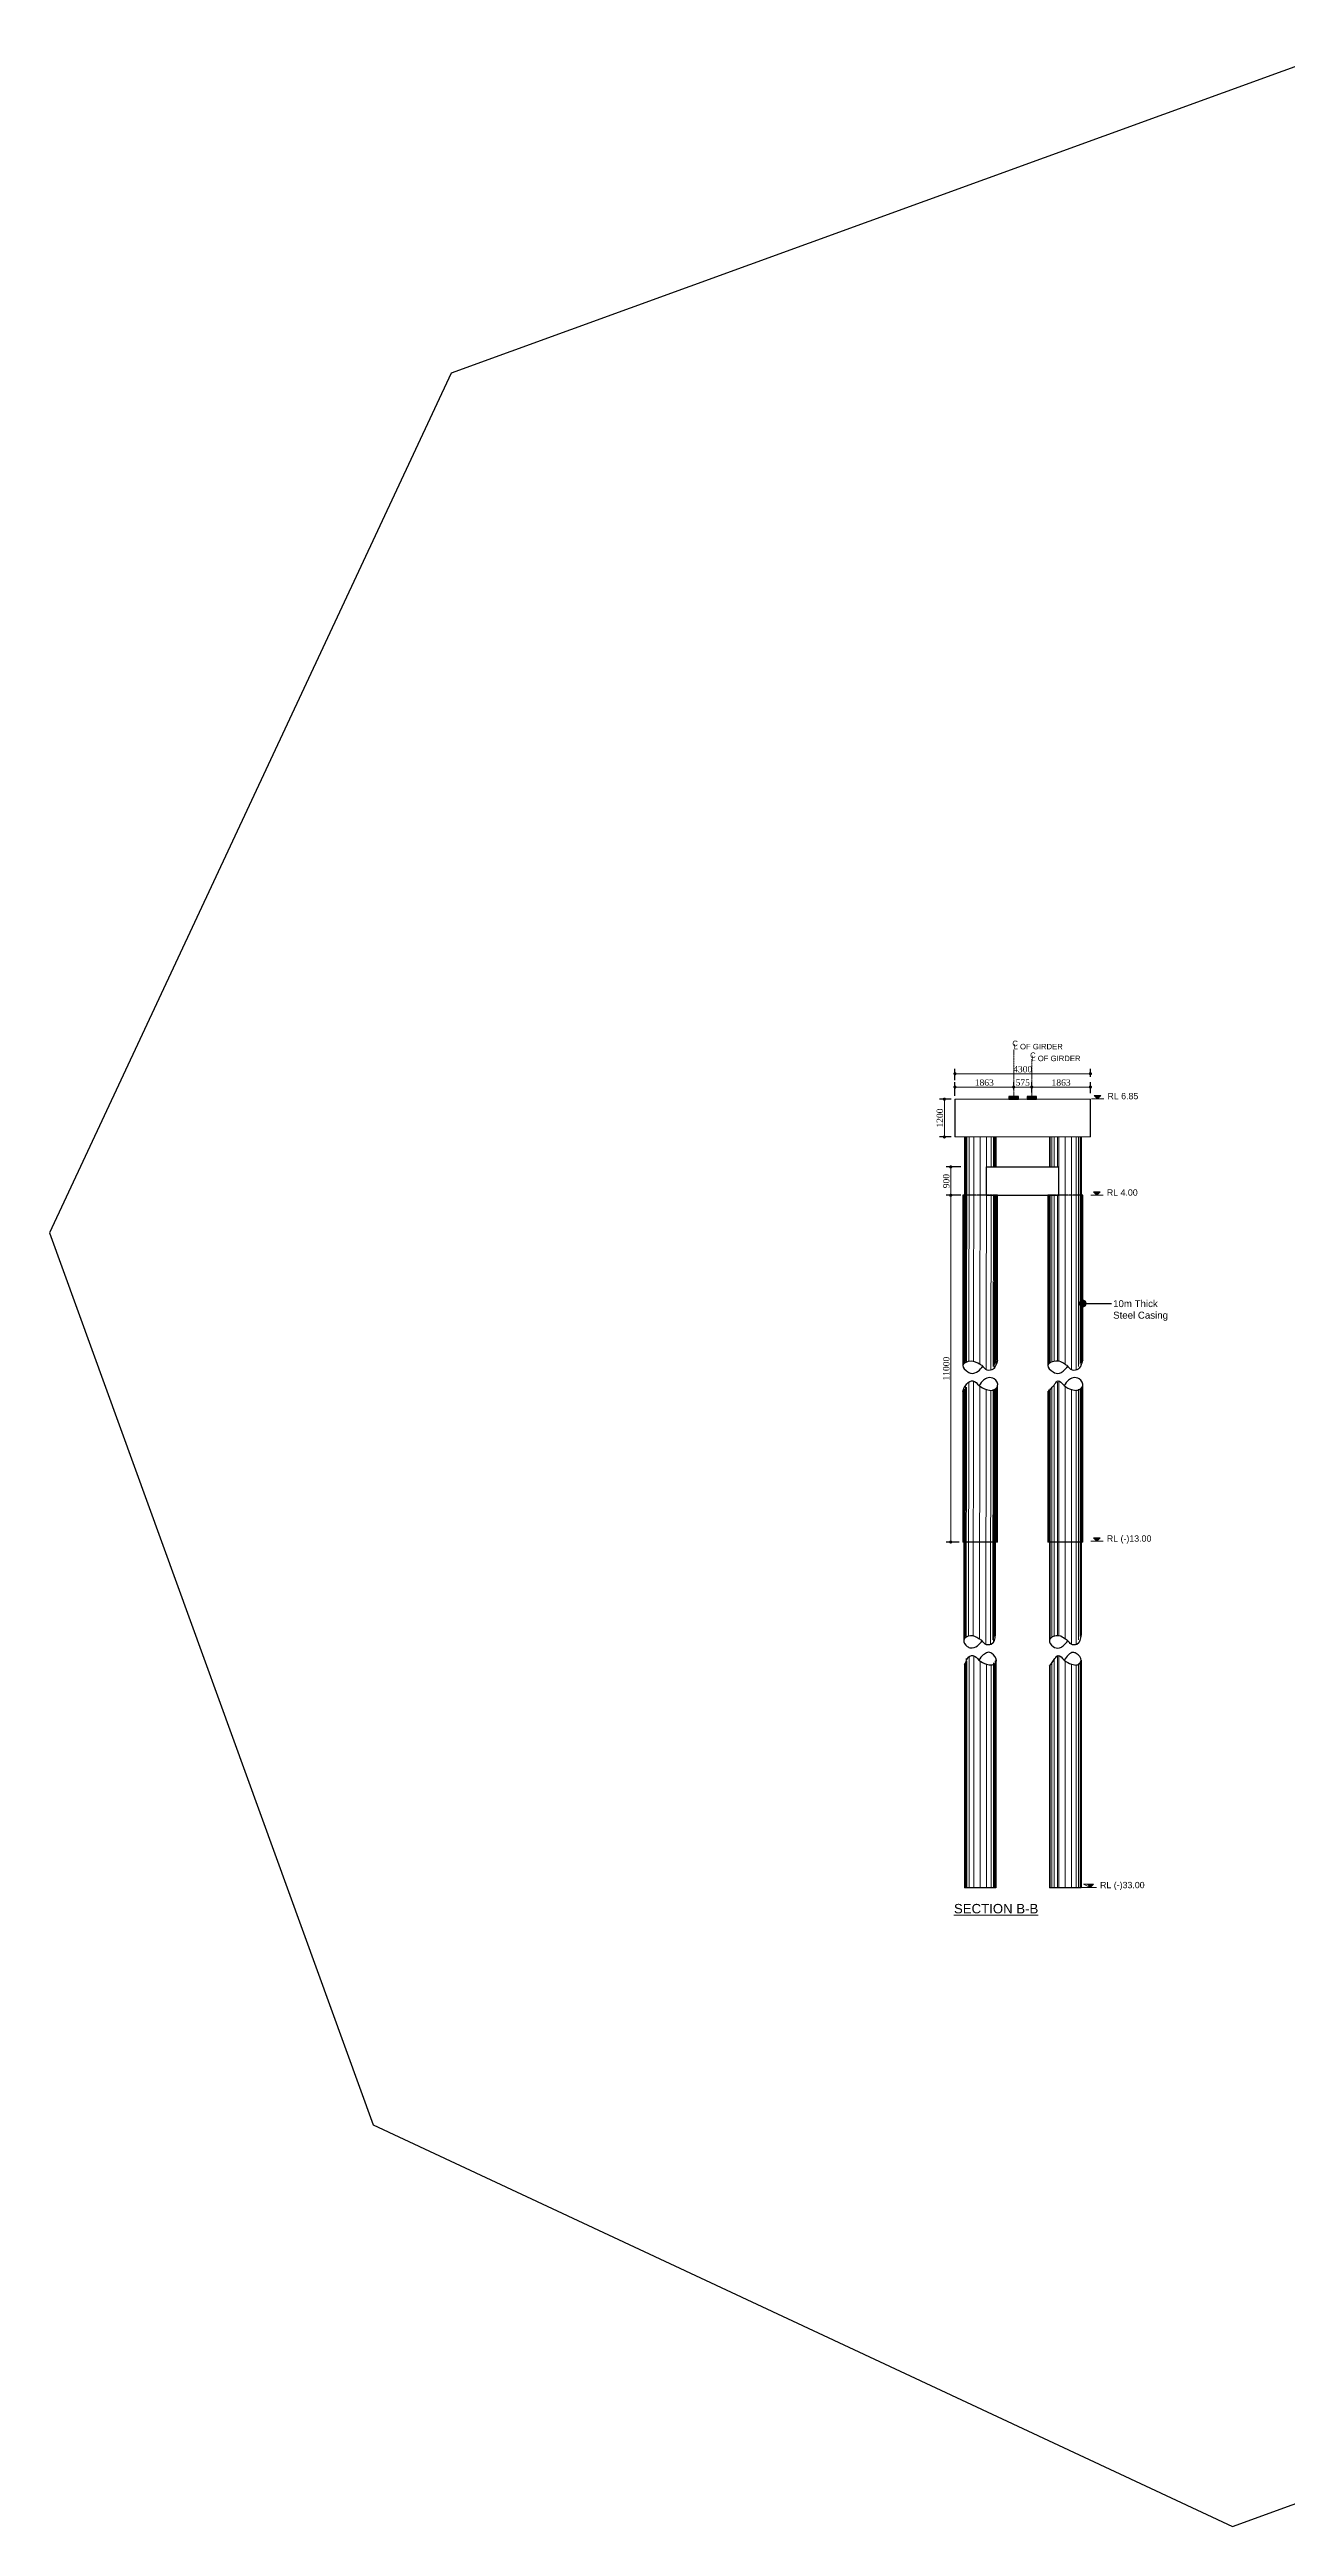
# Model space of a CAD drawing. Header units: millimetres. Extents: x -684453 to 35267, y -286696 to 273430.
# Drawn here: x -412683 to -373392, y 194654 to 273238 of the extents above; entities that cross this region are included whole.
import ezdxf

# ---------------------------------------------------------------- set-up
doc = ezdxf.new("R2010")
doc.units = ezdxf.units.MM
doc.header["$PDMODE"] = 2
doc.linetypes.add('CENTER', pattern=[2, 1.25, -0.25, 0.25, -0.25])
doc.linetypes.add('HIDDEN', pattern=[9.525, 6.35, -3.175])
doc.layers.get('Defpoints').update_dxf_attribs({"lineweight": 13})
for name, color, linetype, lineweight in [('Center Line', 34, 'Continuous', 15), ('dim', 4, 'Continuous', 25), ('Dimision', 4, 'Continuous', 9), ('hatch', 65, 'Continuous', 9), ('Pile', 11, 'Continuous', 15), ('Pire Line', 11, 'Continuous', 25), ('Steel Casing', 70, 'Continuous', 30), ('Text', 7, 'Continuous', 15)]:
    doc.layers.add(name, color=color, linetype=linetype, lineweight=lineweight)
doc.styles.add('ROMANS', font='arial.ttf', dxfattribs={"height": 200})
doc.styles.get("Standard").update_dxf_attribs({"font": 'times.ttf'})
doc.linetypes.add('BATTING', pattern='A,0.00254,-2.54,[134,ltypeshp.shx,S=2.54,R=0,X=-2.54,Y=0],-5.08,[134,ltypeshp.shx,S=2.54,R=180,X=2.54,Y=0],-2.54', length=10.16254)
doc.dimstyles.new('ISO-25', dxfattribs={"dimtxt": 175, "dimasz": 100, "dimexe": 65, "dimexo": 115.625, "dimgap": 40, "dimtad": 1, "dimtoh": 1, "dimdec": 0, "dimtxsty": 'Standard', "dimblk": 'DOT', "dimcen": 300, "dimclrd": 256, "dimclre": 256, "dimclrt": 256, "dimadec": 0, "dimazin": 0, "dimtfac": 1, "dimtdec": 0, "dimtix": 1, "dimtmove": 0, "dimatfit": 3, "dimldrblk": 'DOT', "dimfxl": 75, "dimlwd": -1, "dimarcsym": 0})

# ---------------------------------------------------------------- blocks, each defined once
blk = doc.blocks.new('_Dot')
at = {"color": 0, "linetype": 'ByBlock', "lineweight": -2}
blk.add_line((-0.5, 0), (-1, 0), dxfattribs=at)
at = {"color": 0, "linetype": 'ByBlock', "const_width": 0.5}
blk.add_lwpolyline([(-0.25, 0, 1), (0.25, 0, 1)], format="xyb", close=True, dxfattribs=at)
blk = doc.blocks.new('*D190')
at = {"layer": 'Defpoints', "color": 0, "ltscale": 3, "transparency": 16777216}
for p in [(-384282, 239937), (-383945, 239937), (-383945, 238737)]:
    blk.add_point(p, dxfattribs=at)
at = {"layer": 'Dimision', "color": 1, "lineweight": -2, "ltscale": 3, "transparency": 16777216}
for p, q in [((-384061, 239937), (-384432, 239937)), ((-384061, 238737), (-384432, 238737))]:
    blk.add_line(p, q, dxfattribs=at)
at = {"layer": 'Dimision', "ltscale": 3, "transparency": 16777216}
blk.add_line((-384282, 238837), (-384282, 239837), dxfattribs=at)
at = {"layer": 'Dimision', "ltscale": 3, "transparency": 16777216, "xscale": 100, "yscale": 100, "zscale": 100}
for p, rotation in [((-384282, 239937), 90), ((-384282, 238737), 270)]:
    blk.add_blockref('_Dot', p, dxfattribs=dict(at, rotation=rotation))
at = {"layer": 'Dimision', "ltscale": 3, "transparency": 16777216, "insert": (-384424, 239337), "char_height": 200, "attachment_point": 5, "rotation": 90}
blk.add_mtext('1200', dxfattribs=at)
blk = doc.blocks.new('*D191')
at = {"layer": 'Defpoints', "color": 0, "ltscale": 3, "transparency": 16777216}
for p in [(-383645, 237787), (-384079, 236887), (-383645, 236887)]:
    blk.add_point(p, dxfattribs=at)
at = {"layer": 'Dimision', "color": 1, "lineweight": -2, "ltscale": 3, "transparency": 16777216}
for p, q in [((-383761, 237787), (-384229, 237787)), ((-383761, 236887), (-384229, 236887))]:
    blk.add_line(p, q, dxfattribs=at)
at = {"layer": 'Dimision', "ltscale": 3, "transparency": 16777216}
blk.add_line((-384079, 237687), (-384079, 236987), dxfattribs=at)
at = {"layer": 'Dimision', "ltscale": 3, "transparency": 16777216, "xscale": 100, "yscale": 100, "zscale": 100}
for p, rotation in [((-384079, 237787), 90), ((-384079, 236887), 270)]:
    blk.add_blockref('_Dot', p, dxfattribs=dict(at, rotation=rotation))
at = {"layer": 'Dimision', "ltscale": 3, "transparency": 16777216, "insert": (-384221, 237337), "char_height": 200, "attachment_point": 5, "rotation": 90}
blk.add_mtext('900', dxfattribs=at)
blk = doc.blocks.new('*D205')
at = {"layer": 'Defpoints', "color": 0, "ltscale": 3, "transparency": 16777216}
for p in [(-384079, 236887), (-383916, 236887), (-383698, 225887)]:
    blk.add_point(p, dxfattribs=at)
at = {"layer": 'Dimision', "color": 1, "lineweight": -2, "ltscale": 3, "transparency": 16777216}
for p, q in [((-384032, 236887), (-384229, 236887)), ((-383814, 225887), (-384229, 225887))]:
    blk.add_line(p, q, dxfattribs=at)
at = {"layer": 'Dimision', "ltscale": 3, "transparency": 16777216}
blk.add_line((-384079, 225987), (-384079, 236787), dxfattribs=at)
at = {"layer": 'Dimision', "ltscale": 3, "transparency": 16777216, "xscale": 100, "yscale": 100, "zscale": 100}
for p, rotation in [((-384079, 236887), 90), ((-384079, 225887), 270)]:
    blk.add_blockref('_Dot', p, dxfattribs=dict(at, rotation=rotation))
at = {"layer": 'Dimision', "ltscale": 3, "transparency": 16777216, "insert": (-384221, 231387), "char_height": 200, "attachment_point": 5, "rotation": 90}
blk.add_mtext('11000', dxfattribs=at)
blk = doc.blocks.new('*D224')
at = {"layer": 'Defpoints', "color": 0, "ltscale": 3, "transparency": 16777216}
for p in [(-383945, 240322), (-383945, 239931), (-382082, 240124)]:
    blk.add_point(p, dxfattribs=at)
at = {"layer": 'Dimision', "color": 1, "lineweight": -2, "ltscale": 3, "transparency": 16777216}
for p, q in [((-383945, 240047), (-383945, 240472)), ((-382082, 240239), (-382082, 240472))]:
    blk.add_line(p, q, dxfattribs=at)
at = {"layer": 'Dimision', "ltscale": 3, "transparency": 16777216}
blk.add_line((-382182, 240322), (-383845, 240322), dxfattribs=at)
at = {"layer": 'Dimision', "ltscale": 3, "transparency": 16777216, "xscale": 100, "yscale": 100, "zscale": 100, "rotation": 180}
blk.add_blockref('_Dot', (-383945, 240322), dxfattribs=at)
at = {"layer": 'Dimision', "ltscale": 3, "transparency": 16777216, "xscale": 100, "yscale": 100, "zscale": 100}
blk.add_blockref('_Dot', (-382082, 240322), dxfattribs=at)
at = {"layer": 'Dimision', "ltscale": 3, "transparency": 16777216, "insert": (-383014, 240464), "char_height": 200, "attachment_point": 5}
blk.add_mtext('1863', dxfattribs=at)
blk = doc.blocks.new('*D225')
at = {"layer": 'Defpoints', "color": 0, "ltscale": 3, "transparency": 16777216}
for p in [(-383945, 240745), (-379645, 240527), (-383945, 240428)]:
    blk.add_point(p, dxfattribs=at)
at = {"layer": 'Dimision', "color": 1, "lineweight": -2, "ltscale": 3, "transparency": 16777216}
for p, q in [((-383945, 240544), (-383945, 240895)), ((-379645, 240642), (-379645, 240895))]:
    blk.add_line(p, q, dxfattribs=at)
at = {"layer": 'Dimision', "ltscale": 3, "transparency": 16777216}
blk.add_line((-379745, 240745), (-383845, 240745), dxfattribs=at)
at = {"layer": 'Dimision', "ltscale": 3, "transparency": 16777216, "xscale": 100, "yscale": 100, "zscale": 100, "rotation": 180}
blk.add_blockref('_Dot', (-383945, 240745), dxfattribs=at)
at = {"layer": 'Dimision', "ltscale": 3, "transparency": 16777216, "xscale": 100, "yscale": 100, "zscale": 100}
blk.add_blockref('_Dot', (-379645, 240745), dxfattribs=at)
at = {"layer": 'Dimision', "ltscale": 3, "transparency": 16777216, "insert": (-381795, 240886), "char_height": 200, "attachment_point": 5}
blk.add_mtext('4300', dxfattribs=at)
blk = doc.blocks.new('*D226')
at = {"layer": 'Defpoints', "color": 0, "ltscale": 3, "transparency": 16777216}
for p in [(-381508, 240032), (-379645, 240322), (-379645, 240017)]:
    blk.add_point(p, dxfattribs=at)
at = {"layer": 'Dimision', "color": 1, "lineweight": -2, "ltscale": 3, "transparency": 16777216}
for p, q in [((-381508, 240147), (-381508, 240472)), ((-379645, 240132), (-379645, 240472))]:
    blk.add_line(p, q, dxfattribs=at)
at = {"layer": 'Dimision', "ltscale": 3, "transparency": 16777216}
blk.add_line((-381408, 240322), (-379745, 240322), dxfattribs=at)
at = {"layer": 'Dimision', "ltscale": 3, "transparency": 16777216, "xscale": 100, "yscale": 100, "zscale": 100, "rotation": 180}
blk.add_blockref('_Dot', (-381508, 240322), dxfattribs=at)
at = {"layer": 'Dimision', "ltscale": 3, "transparency": 16777216, "xscale": 100, "yscale": 100, "zscale": 100}
blk.add_blockref('_Dot', (-379645, 240322), dxfattribs=at)
at = {"layer": 'Dimision', "ltscale": 3, "transparency": 16777216, "insert": (-380577, 240464), "char_height": 200, "attachment_point": 5}
blk.add_mtext('1863', dxfattribs=at)
blk = doc.blocks.new('*D216')
at = {"layer": 'Defpoints', "color": 0, "ltscale": 3, "transparency": 16777216}
for p in [(-382082, 240322), (-382082, 240124), (-381507, 240032)]:
    blk.add_point(p, dxfattribs=at)
at = {"layer": 'Dimision', "color": 1, "lineweight": -2, "ltscale": 3, "transparency": 16777216}
for p, q in [((-382082, 240239), (-382082, 240472)), ((-381507, 240147), (-381507, 240472))]:
    blk.add_line(p, q, dxfattribs=at)
at = {"layer": 'Dimision', "ltscale": 3, "transparency": 16777216}
blk.add_line((-381607, 240322), (-381982, 240322), dxfattribs=at)
at = {"layer": 'Dimision', "ltscale": 3, "transparency": 16777216, "xscale": 100, "yscale": 100, "zscale": 100, "rotation": 180}
blk.add_blockref('_Dot', (-382082, 240322), dxfattribs=at)
at = {"layer": 'Dimision', "ltscale": 3, "transparency": 16777216, "xscale": 100, "yscale": 100, "zscale": 100}
blk.add_blockref('_Dot', (-381507, 240322), dxfattribs=at)
at = {"layer": 'Dimision', "ltscale": 3, "transparency": 16777216, "insert": (-381795, 240464), "char_height": 200, "attachment_point": 5}
blk.add_mtext('575', dxfattribs=at)

msp = doc.modelspace()

# ---------------------------------------------------------------- hatches: boundary and pattern name
at = {"layer": 'Dimision', "ltscale": 5}
for points in [[(-379527.7, 240057.8), (-379315.5, 240057.8), (-379421.6, 239951.8)], [(-379547.3, 236998.6), (-379335.1, 236998.6), (-379441.2, 236892.5)], [(-379547.3, 226020.2), (-379335.1, 226020.2), (-379441.2, 225914.2)], [(-379762.3, 215026.8), (-379550.1, 215026.8), (-379656.2, 214920.7)]]:
    msp.add_hatch(color=256, dxfattribs=at).paths.add_polyline_path(points)
at = {"layer": 'Pire Line', "ltscale": 3}
h = msp.add_hatch(color=256, dxfattribs=at)
h.paths.add_polyline_path([(-381932.1, 240025.4), (-382082.1, 240025.4), (-382082.1, 239936.8), (-381932.1, 239936.8)])
h.paths.add_polyline_path([(-382082.1, 240025.4), (-382232.1, 240025.4), (-382232.1, 239936.8), (-382082.1, 239936.8)])
h = msp.add_hatch(color=256, dxfattribs=at)
h.paths.add_polyline_path([(-381358.1, 240025.4), (-381508.1, 240025.4), (-381508.1, 239936.8), (-381358.1, 239936.8)])
h.paths.add_polyline_path([(-381508.1, 240025.4), (-381658.1, 240025.4), (-381658.1, 239936.8), (-381508.1, 239936.8)])

# ---------------------------------------------------------------- linework, layer by layer
at = {"layer": 'Center Line', "linetype": 'CENTER'}
for p, q in [((-382082.1, 240025.4), (-382082.1, 241511.6)), ((-381508.1, 240025.4), (-381508.1, 241201.1))]:
    msp.add_line(p, q, dxfattribs=at)
at = {"layer": 'dim', "ltscale": 30}
for points in [[(-382591.8, 231661.2), (-382773.5, 231351.4), (-382963.3, 231358.8), (-383064.5, 231464.8), (-383161.9, 231530.7), (-383436.1, 231622.4), (-383698.4, 231485.1), (-383533.7, 231286.4), (-383430.9, 231238.6), (-383211.8, 231307.3), (-383064.5, 231464.8)], [(-383698.4, 230658.8), (-383571.5, 230903.5), (-383373.9, 231000.1), (-383181.6, 230852), (-382946.1, 230724.9), (-382755.4, 230702.8), (-382591.8, 230835.7), (-382698.2, 231066.5), (-382894, 231095.1), (-383043.7, 231021.2), (-383181.6, 230852)], [(-379891.8, 231661.2), (-380073.5, 231351.4), (-380263.3, 231358.8), (-380364.5, 231464.8), (-380461.9, 231530.7), (-380636.1, 231622.4), (-380998.4, 231485.1), (-380833.7, 231286.4), (-380630.9, 231238.6), (-380511.8, 231307.3), (-380364.5, 231464.8)], [(-380998.4, 230658.7), (-380771.5, 230903.5), (-380673.9, 231000.1), (-380481.6, 230852), (-380246.1, 230724.9), (-380055.4, 230702.8), (-379891.8, 230835.7), (-379998.2, 231066.5), (-380194, 231095.1), (-380343.7, 231021.2), (-380481.6, 230852)], [(-382666.8, 222948.8), (-382794.4, 222638.9), (-382984.2, 222646.3), (-383085.4, 222752.3), (-383182.8, 222818.2), (-383457, 222910), (-383666.8, 222772.7), (-383554.6, 222573.9), (-383451.8, 222526.2), (-383232.7, 222594.9), (-383085.4, 222752.3)], [(-379945.1, 222948.8), (-380072.7, 222638.9), (-380262.5, 222646.3), (-380363.7, 222752.3), (-380461.1, 222818.2), (-380635.3, 222910), (-380945.1, 222772.7), (-380832.9, 222573.9), (-380630.1, 222526.2), (-380511, 222594.9), (-380363.7, 222752.3)], [(-380947.1, 221946.3), (-380770.7, 222191.1), (-380673.1, 222287.7), (-380480.8, 222139.6), (-380245.3, 222012.5), (-380054.6, 221990.3), (-379945.1, 222123.3), (-380097.4, 222354.1), (-380193.3, 222382.7), (-380343, 222308.8), (-380480.8, 222139.6)]]:
    msp.add_spline(points, degree=3, dxfattribs=at)
msp.add_open_spline([(-383645.1, 221987.7), (-383585.3, 222058.4), (-383601.7, 222188.6), (-383357.1, 222351.4), (-383185.6, 222108.9), (-382974.1, 222012), (-382747.1, 221963.9), (-382552.9, 222108.9), (-382770.4, 222379), (-382888.6, 222402.7), (-383071.1, 222309.3), (-383143.1, 222201), (-383183.8, 222139.6)], degree=3, knots=[49.2126846, 49.2126846, 49.2126846, 49.2126846, 301.6978396, 521.7122932, 764.3773966, 1032.0533033, 1224.0033173, 1472.1481241, 1748.6992602, 1946.6292323, 2113.576514, 2331.833625, 2331.833625, 2331.833625, 2331.833625], dxfattribs=at)
at = {"layer": 'Dimision', "ltscale": 5}
for p, q in [((-379218.4, 239951.8), (-379615.2, 239951.8)), ((-379238, 236892.5), (-379634.8, 236892.5)), ((-379238, 225914.2), (-379634.8, 225914.2)), ((-379453, 214920.7), (-379949.8, 214920.7))]:
    msp.add_line(p, q, dxfattribs=at)
for points in [[(-379527.7, 240057.8), (-379315.5, 240057.8), (-379421.6, 239951.8)], [(-379547.3, 236998.6), (-379335.1, 236998.6), (-379441.2, 236892.5)], [(-379547.3, 226020.2), (-379335.1, 226020.2), (-379441.2, 225914.2)], [(-379862.3, 215026.8), (-379550.1, 215026.8), (-379656.2, 214920.7)]]:
    msp.add_lwpolyline(points, close=True, dxfattribs=at)
at = {"layer": 'hatch', "ltscale": 3}
for p, q in [((-383629.9, 231568.9), (-383620.1, 238736.8)), ((-383605, 231610.7), (-383595.1, 238736.8)), ((-383579.9, 231590.7), (-383570.1, 238736.8)), ((-383505, 231622.7), (-383495.1, 238736.8)), ((-383355, 231611), (-383345.1, 238736.8)), ((-383155, 231526.9), (-383145.1, 238736.8)), ((-383155, 231526.9), (-383145.1, 238736.8)), ((-383155, 231526.9), (-383145.1, 238736.8)), ((-383155, 231526.9), (-383145.1, 238736.8)), ((-382955.3, 231354.1), (-382945.1, 238736.8)), ((-382795.1, 237786.8), (-382795.1, 238736.8)), ((-382720.1, 237786.8), (-382720.1, 238736.8)), ((-382695.1, 237786.8), (-382695.1, 238736.8)), ((-382670.1, 237786.8), (-382670.1, 238736.8)), ((-380920.1, 237786.8), (-380920.1, 238736.8)), ((-380870.1, 237786.8), (-380870.1, 238736.8)), ((-380795.1, 237786.8), (-380795.1, 238736.8)), ((-380695.1, 237786.8), (-380695.1, 238736.8)), ((-380645.1, 231608.6), (-380645.1, 238736.8)), ((-380445.1, 231521.4), (-380445.1, 238736.8)), ((-380445.1, 231521.4), (-380445.1, 238736.8)), ((-380445.1, 231521.4), (-380445.1, 238736.8)), ((-380445.1, 231521.4), (-380445.1, 238736.8)), ((-380245.1, 231349.2), (-380245.1, 238736.8)), ((-380095.1, 231344.8), (-380095.1, 238736.8)), ((-380095.1, 231391.2), (-380095.1, 238736.8)), ((-380020.1, 231460.2), (-380020.1, 238736.8)), ((-379970.1, 231527.1), (-379970.1, 238736.8)), ((-382803.8, 231342.7), (-382795.1, 236886.8)), ((-382728.6, 231450.5), (-382720.1, 236886.8)), ((-382703.7, 231385.4), (-382695.1, 236886.8)), ((-382678.4, 231514.7), (-382670.1, 236886.8)), ((-380920.1, 231574), (-380920.1, 236886.8)), ((-380870.1, 231594), (-380870.1, 236886.8)), ((-380795.1, 231612.5), (-380795.1, 236886.8)), ((-380695.1, 231623.1), (-380695.1, 236886.8)), ((-383642, 222822.5), (-383631.1, 230740.6)), ((-383617, 222891.2), (-383606, 230872.8)), ((-383592, 222861.3), (-383581, 230797.3)), ((-383517.1, 222908.7), (-383505.9, 230954.5)), ((-383367.1, 222897.4), (-383355.8, 230996.3)), ((-383167, 222809.5), (-383156, 230830.3)), ((-383167, 222809.5), (-383156, 230830.3)), ((-383167, 222809.5), (-383156, 230830.3)), ((-383167, 222809.5), (-383156, 230830.3)), ((-382967.4, 222637.3), (-382956.2, 230728)), ((-382817.5, 222631.3), (-382804.8, 230701.1)), ((-382742.1, 222782.7), (-382729.7, 230729)), ((-382717.4, 222686.2), (-382704.8, 230709.7)), ((-382691.9, 222887.3), (-382679.6, 230749.3)), ((-380920.1, 222822.7), (-380920.1, 230753.4)), ((-380870.1, 222861.4), (-380870.1, 230809.1)), ((-380795.1, 222891.3), (-380795.1, 230882.8)), ((-380695.1, 222908.7), (-380695.1, 230961.6)), ((-380645.1, 222897.3), (-380645.1, 230992.5)), ((-380445.1, 222809.3), (-380445.1, 230821.9)), ((-380445.1, 222809.3), (-380445.1, 230821.9)), ((-380445.1, 222809.3), (-380445.1, 230821.9)), ((-380445.1, 222809.3), (-380445.1, 230821.9)), ((-380245.1, 222637), (-380245.1, 230724.6)), ((-380095.1, 222686.7), (-380095.1, 230711.6)), ((-380095.1, 222631.5), (-380095.1, 230701)), ((-380020.1, 222783.3), (-380020.1, 230732.3)), ((-379970.1, 222887.4), (-379970.1, 230754.2)), ((-383620.1, 214911.4), (-383620.1, 222029.6)), ((-383595.1, 214911.4), (-383595.1, 222188.6)), ((-383570.1, 214911.4), (-383570.1, 222103.6)), ((-383495.1, 214911.4), (-383495.1, 222263.6)), ((-383345.1, 214911.4), (-383345.1, 222269.4)), ((-383145.1, 214911.4), (-383145.1, 222094.7)), ((-383145.1, 214911.4), (-383145.1, 222094.7)), ((-383145.1, 214911.4), (-383145.1, 222094.7)), ((-383145.1, 214911.4), (-383145.1, 222094.7)), ((-382945.1, 214911.4), (-382945.1, 222005.9)), ((-382795.1, 214911.4), (-382795.1, 221988.3)), ((-382720.1, 214911.4), (-382720.1, 222051.7)), ((-382695.1, 214911.4), (-382695.1, 222011.2)), ((-382670.1, 214911.4), (-382670.1, 222113.1)), ((-380920.1, 214911.4), (-380920.1, 221993.4)), ((-380870.1, 214911.4), (-380870.1, 222073.3)), ((-380795.1, 214911.4), (-380795.1, 222166.9)), ((-380695.1, 214911.4), (-380695.1, 222250.9)), ((-380645.1, 214911.4), (-380645.1, 222280.2)), ((-380445.1, 214911.4), (-380445.1, 222110.2)), ((-380445.1, 214911.4), (-380445.1, 222110.2)), ((-380445.1, 214911.4), (-380445.1, 222110.2)), ((-380445.1, 214911.4), (-380445.1, 222110.2)), ((-380245.1, 214911.4), (-380245.1, 222012.4)), ((-380095.1, 214911.4), (-380095.1, 222003.8)), ((-380095.1, 214911.4), (-380095.1, 221987.2)), ((-380020.1, 214911.4), (-380020.1, 222037)), ((-379970.1, 214911.4), (-379970.1, 222077.9))]:
    msp.add_line(p, q, dxfattribs=at)
at = {"layer": 'Pile', "ltscale": 3}
for p, q in [((-379645.1, 239936.8), (-383945.1, 239936.8)), ((-379645.1, 238736.8), (-383945.1, 238736.8))]:
    msp.add_line(p, q, dxfattribs=at)
at = {"layer": 'Pire Line', "ltscale": 3}
for p, q in [((-383945.1, 239936.8), (-383945.1, 238736.8)), ((-379645.1, 238736.8), (-379645.1, 239936.8)), ((-383645.1, 238736.8), (-383654.9, 231553.1)), ((-382645.1, 238736.8), (-382646.4, 237786.8)), ((-380945.1, 238736.8), (-380945.1, 237786.8)), ((-379945.1, 238736.8), (-379945.1, 231566.9)), ((-382945.1, 237786.8), (-380645.1, 237786.8)), ((-382945.1, 236886.8), (-382945.1, 237786.8)), ((-380645.1, 236886.8), (-380645.1, 237786.8)), ((-382945.1, 236886.8), (-380645.1, 236886.8)), ((-382647.6, 236886.8), (-382655, 231550.8)), ((-380945.1, 236886.8), (-380945.1, 231559.9)), ((-383656.1, 230710.7), (-383667, 222771.5)), ((-382656, 230762.1), (-382666.8, 222948.8)), ((-380945.1, 230723.9), (-380945.1, 222772.7)), ((-379945.1, 230769.1), (-379945.1, 222948.8)), ((-383645.1, 221987.7), (-383645.1, 214911.4)), ((-382645.1, 222169.1), (-382645.1, 214911.4)), ((-380945.1, 221949.8), (-380945.1, 214911.4)), ((-379945.1, 222138.8), (-379945.1, 214911.4)), ((-382645.1, 214911.4), (-383645.1, 214911.4)), ((-379945.1, 214911.4), (-380945.1, 214911.4))]:
    msp.add_line(p, q, dxfattribs=at)
at = {"layer": 'Pire Line', "color": 2, "linetype": 'BATTING', "ltscale": 150}
msp.add_lwpolyline([(-346844, 204926.5), (-334099.9, 232198.1), (-344372.5, 260493.5), (-371644.1, 273237.5), (-399939.4, 262965), (-412683.5, 235693.4), (-402411, 207398), (-375139.3, 194654)], close=True, dxfattribs=at)
at = {"layer": 'Pire Line', "ltscale": 5}
for points in [[(-381932.1, 240025.4), (-382232.1, 240025.4), (-382232.1, 239936.8), (-381932.1, 239936.8)], [(-381358.1, 240025.4), (-381658.1, 240025.4), (-381658.1, 239936.8), (-381358.1, 239936.8)]]:
    msp.add_lwpolyline(points, close=True, dxfattribs=at)
at = {"layer": 'Steel Casing', "linetype": 'HIDDEN', "ltscale": 0.3}
for p, q in [((-382591.8, 236886.8), (-383698.4, 236886.8)), ((-379891.8, 236886.8), (-380998.5, 236886.8))]:
    msp.add_line(p, q, dxfattribs=at)
at = {"layer": 'Steel Casing', "linetype": 'Continuous', "ltscale": 0.3}
for p, q in [((-382591.8, 225886.6), (-383698.5, 225886.6)), ((-379891.8, 225886.6), (-380998.5, 225886.6))]:
    msp.add_line(p, q, dxfattribs=at)
for points in [[(-383645.1, 231559.9), (-383645.1, 236886.8), (-383698.4, 236886.8), (-383698.4, 231476.1)], [(-382591.8, 231661.2), (-382591.8, 236886.8), (-382645.1, 236886.8), (-382645.1, 231566.9)], [(-380945.1, 231559.9), (-380945.1, 236886.8), (-380998.4, 236886.8), (-380998.4, 231476.1)], [(-379891.8, 231661.2), (-379891.8, 236886.8), (-379945.1, 236886.8), (-379945.1, 231566.9)], [(-383698.4, 230658.8), (-383698.5, 225886.6)], [(-383645.1, 225886.6), (-383645.1, 230723.9)], [(-382645.1, 230769.1), (-382645.1, 225886.6)], [(-382591.8, 225886.6), (-382591.8, 230867.8)], [(-380998.4, 230658.7), (-380998.5, 225886.6)], [(-380945.1, 225886.6), (-380945.1, 230723.9)], [(-379945.1, 230769.1), (-379945.1, 225886.6)], [(-379891.8, 225886.6), (-379891.8, 230867.8)]]:
    msp.add_lwpolyline(points, dxfattribs=at)

# ---------------------------------------------------------------- texts
at = {"layer": 'Text', "style": 'ROMANS'}
for s, height, p in [('RL 6.85', 200, (-379105.1, 239935.1)), ('RL 4.00', 200, (-379124.7, 236875.8)), ('RL (-)13.00', 200, (-379124.7, 225897.5)), ('RL (-)33.00', 200, (-379339.7, 214904)), ('%%USECTION B-B', 300, (-383977.5, 214104.9))]:
    msp.add_text(s, height=height, dxfattribs=at).set_placement(p)
at = {"layer": 'Text', "attachment_point": 1, "style": 'ROMANS'}
for s, insert, char_height, width in [('C', (-382124.5, 241793.4), 175, 8235.459), ('L OF GIRDER', (-382085.1, 241691.5), 175, 7785.459), ('C', (-381560.9, 241419.6), 175, 8235.459), ('L OF GIRDER', (-381521.5, 241317.6), 175, 7785.459), ('10m Thick Steel Casing ', (-378925.3, 233559.5), 220, 1816.52)]:
    msp.add_mtext(s, dxfattribs=dict(at, insert=insert, char_height=char_height, width=width))

# ---------------------------------------------------------------- dimensions: what is measured, and where the dimension line sits
at = {"layer": 'Dimision', "ltscale": 3}
for base, p1, p2, picture, middle in [((-383945.1, 240744.6), (-379645.1, 240526.6), (-383945.1, 240428.1), '*D225', (-381795.1, 240886.4)), ((-382082.1, 240322.1), (-381507.1, 240031.8), (-382082.1, 240123.7), '*D216', (-381794.6, 240464.1)), ((-379645.1, 240322.1), (-381508.1, 240031.8), (-379645.1, 240016.5), '*D226', (-380576.6, 240463.9))]:
    dim = msp.add_linear_dim(base=base, p1=p1, p2=p2, dimstyle='ISO-25', override={"dimtxt": 200, "dimexe": 150, "dimclre": 1}, dxfattribs=at)
    dim.commit()
    dim.dimension.update_dxf_attribs({"geometry": picture, "text_midpoint": middle})
for base, p1, p2, angle, picture, middle in [((-383945.1, 240322.1), (-382082.1, 240123.7), (-383945.1, 239931), 180, '*D224', (-383013.6, 240463.9)), ((-384281.8, 239936.8), (-383945.1, 238736.8), (-383945.1, 239936.8), 90, '*D190', (-384423.5, 239336.8)), ((-384079.1, 236886.8), (-383645.1, 237786.8), (-383645.1, 236886.8), 90, '*D191', (-384221.1, 237336.8)), ((-384079.1, 236886.8), (-383698.5, 225886.6), (-383915.9, 236886.8), 90, '*D205', (-384220.8, 231386.7))]:
    dim = msp.add_linear_dim(base=base, p1=p1, p2=p2, angle=angle, dimstyle='ISO-25', override={"dimtxt": 200, "dimexe": 150, "dimclre": 1}, dxfattribs=at)
    dim.commit()
    dim.dimension.update_dxf_attribs({"geometry": picture, "text_midpoint": middle})

# ---------------------------------------------------------------- leaders
at = {"ltscale": 0.25}
msp.add_leader([(-379891.8, 233454.3), (-379040.5, 233452.2), (-378976.9, 233452.2)], dimstyle='ISO-25', override={"dimasz": 250, "dimgap": 40, "dimtad": 0, "dimfxl": 35, "dimfxlon": 1, "dimarcsym": 2}, dxfattribs=at)

doc.saveas('drawing.dxf')
